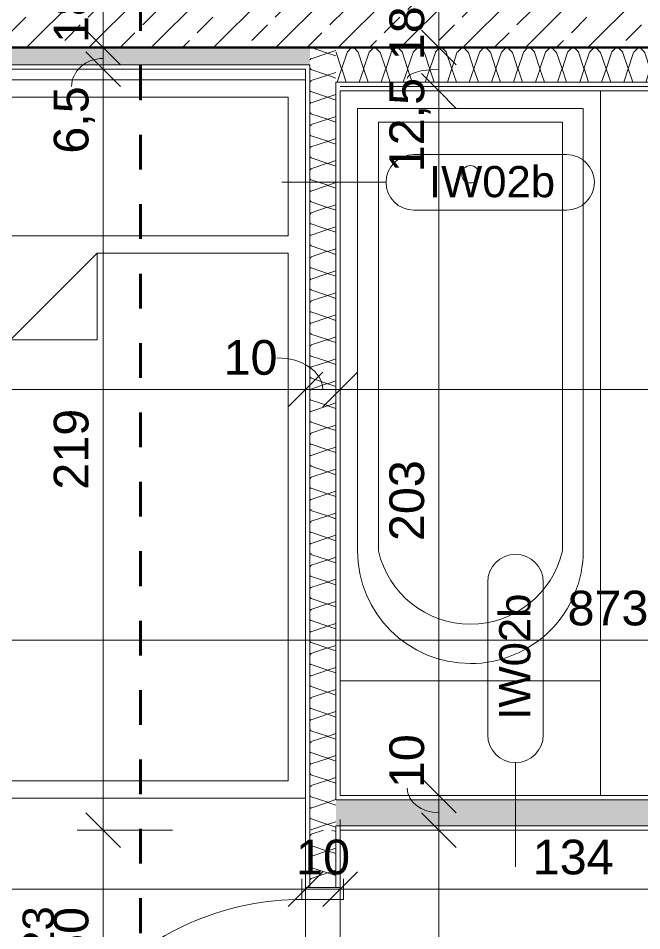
# Model space of a CAD drawing. Header units: metres. Extents: x -67.4 to -27.2, y 43.9 to 89.6.
# Drawn here: x -51.321 to -49.525, y 52.484 to 55.113 of the extents above; entities that cross this region are included whole.
import ezdxf

# ---------------------------------------------------------------- set-up
doc = ezdxf.new("R2010")
doc.units = ezdxf.units.M
doc.linetypes.add('Achse', pattern=[0.009, 0.005, -0.002, 0, -0.002])
for name, color, linetype, lineweight in [('A_Bemassung-50_', 4, 'Continuous', 9), ('A_Bemassung_', 4, 'Continuous', 9), ('A_Beschriftung_', 7, 'Continuous', 9), ('A_Moebel', 6, 'Continuous', 13), ('A_Raeume_', 7, 'Continuous', 5), ('A_Sanitaer', 3, 'Continuous', 13), ('A_Tueren', 31, 'Continuous', 13), ('A_Waende', 7, 'Continuous', 13), ('G-ANNO-SYMB_', 111, 'Continuous', 9)]:
    doc.layers.add(name, color=color, linetype=linetype, lineweight=lineweight)
doc.styles.add('Arial_2', font='arial.ttf', dxfattribs={"height": 0.09})
doc.styles.add('Arial_5', font='arial.ttf', dxfattribs={"height": 0.1})
doc.dimstyles.new('WGA-Bemaßung', dxfattribs={"dimscale": 0.3048, "dimtxt": 0.102026, "dimasz": 0.328084, "dimexe": 0.246063, "dimexo": 0.0625, "dimgap": 0.04101, "dimtad": 1, "dimdec": 1, "dimlfac": 100, "dimrnd": 0.5, "dimdsep": 46, "dimtxsty": 'Arial_5', "dimblk1": 'OBLIQUE', "dimblk2": 'OBLIQUE', "dimsah": 1, "dimcen": 0.09, "dimdle": 0.246063, "dimazin": 2, "dimtfac": 1, "dimtdec": 4, "dimtix": 1, "dimtmove": 0, "dimatfit": 3, "dimfxl": 0.656168, "dimfxlon": 1, "dimtvp": 1, "dimtolj": 1, "dimtzin": 0, "dimarcsym": 2})
doc.dimstyles.new('WGA-Bemaßung_2', dxfattribs={"dimscale": 0.3048, "dimtxt": 0.102026, "dimasz": 0.328084, "dimexe": 0.246063, "dimexo": 0.0625, "dimgap": 0.04101, "dimtad": 1, "dimdec": 1, "dimlfac": 100, "dimrnd": 0.5, "dimdsep": 46, "dimtxsty": 'Arial_5', "dimblk1": 'OBLIQUE', "dimblk2": 'OBLIQUE', "dimsah": 1, "dimcen": 0.09, "dimdle": 0.246063, "dimazin": 2, "dimtfac": 1, "dimtdec": 4, "dimtix": 1, "dimtmove": 2, "dimatfit": 3, "dimfxl": 0.656168, "dimfxlon": 1, "dimtvp": 1, "dimtolj": 1, "dimtzin": 0, "dimarcsym": 2})
doc.dimstyles.new('WGA-Bemaßung_3', dxfattribs={"dimscale": 0.3048, "dimtxt": 0.102026, "dimasz": 0.328084, "dimexe": 0.246063, "dimexo": 0.0625, "dimgap": 0.04101, "dimtad": 1, "dimdec": 1, "dimlfac": 100, "dimrnd": 0.5, "dimdsep": 46, "dimtxsty": 'Arial_5', "dimblk1": 'OBLIQUE', "dimblk2": 'OBLIQUE', "dimsah": 1, "dimcen": 0.09, "dimdle": 0.246063, "dimazin": 2, "dimtfac": 1, "dimtdec": 4, "dimtix": 1, "dimtmove": 1, "dimatfit": 3, "dimfxl": 0.656168, "dimfxlon": 1, "dimtvp": 1, "dimtolj": 1, "dimtzin": 0, "dimarcsym": 2})
doc.dimstyles.new('WGA-Bemaßung_4', dxfattribs={"dimscale": 0.3048, "dimtxt": 0.102026, "dimasz": 0.328084, "dimexe": 0.246063, "dimexo": 0.0625, "dimgap": 0.04101, "dimtad": 1, "dimdec": 1, "dimlfac": 100, "dimrnd": 0.5, "dimdsep": 46, "dimtxsty": 'Arial_5', "dimblk1": 'OBLIQUE', "dimblk2": 'OBLIQUE', "dimsah": 1, "dimcen": 0.09, "dimdle": 0.246063, "dimazin": 2, "dimtfac": 1, "dimtdec": 4, "dimtix": 1, "dimtmove": 0, "dimatfit": 3, "dimfxl": 0.656168, "dimfxlon": 1, "dimtvp": 1, "dimtolj": 1, "dimtzin": 0, "dimarcsym": 2})

# ---------------------------------------------------------------- blocks, each defined once
blk = doc.blocks.new('UZ_D1 - SL_0800x2000_Zimmertür_Stahlzarge_GK-7175508-263_PP_01OG_BT2')
at = {"layer": 'A_Tueren', "lineweight": 5}
for p, q in [((-0.4, 0.06), (-0.46, 0.06)), ((-0.4, -0.06), (-0.4, 0.06)), ((0.4, 0.06), (0.46, 0.06)), ((0.4, -0.06), (0.4, 0.06)), ((-0.46, -0.06), (-0.4, -0.06)), ((0.46, -0.06), (0.4, -0.06)), ((0.4, -0.06), (0.4, -0.86))]:
    blk.add_line(p, q, dxfattribs=at)
blk.add_arc((0.4, -0.06), 0.8, 180, 270, dxfattribs=at)
blk = doc.blocks.new('Moeb_Bett - Einzelbett 090x210-3969597-263_PP_01OG_BT2')
at = {"layer": 'A_Moebel', "color": 8}
for p, q in [((-0.85, 1.05), (-0.85, 0.65)), ((-0.45, 1.05), (-0.85, 1.05)), ((-0.85, 1.05), (-0.45, 1.05)), ((-0.85, 0.65), (-0.85, 1.05)), ((-0.45, 1.05), (-0.45, -1.05)), ((-0.45, 0.65), (-0.45, 1.05)), ((-0.45, 1.05), (-0.45, 0.65)), ((-0.45, 1.02), (0.45, 1.02)), ((-0.4, 0.97), (0.4, 0.97)), ((-0.4, 0.57), (-0.4, 0.97)), ((0.4, 0.97), (0.4, 0.57)), ((-0.85, 0.65), (-0.45, 0.65)), ((-0.45, 0.65), (-0.85, 0.65)), ((-0.4, 0.57), (0.4, 0.57)), ((-0.4, 0.27), (-0.15, 0.52)), ((-0.15, 0.52), (-0.15, 0.27)), ((-0.15, 0.52), (0.4, 0.52)), ((0.4, 0.52), (0.4, -1)), ((-0.15, 0.27), (-0.4, 0.27)), ((-0.4, -1), (-0.4, 0.27)), ((-0.4, -1), (0.4, -1)), ((-0.45, -1.05), (0.45, -1.05))]:
    blk.add_line(p, q, dxfattribs=at)
blk = doc.blocks.new('Sani_Badewanne - 750x1700-11058032-263_PP_01OG_BT2')
at = {"layer": 'A_Sanitaer', "lineweight": 5}
for p, q in [((0.375, 0), (0.375, -1.7)), ((0.375, 0), (0.375, -1.7)), ((0.375, -1.7), (-0.375, -1.7)), ((0.375, -1.7), (-0.375, -1.7))]:
    blk.add_line(p, q, dxfattribs=at)
at = {"layer": 'A_Sanitaer'}
for p, q in [((0.375, 0), (0.375, -1.7)), ((0.325, -0.05), (-0.325, -0.05)), ((-0.325, -0.05), (-0.325, -1.325)), ((0.325, -1.325), (0.325, -0.05)), ((-0.265, -0.09), (-0.265, -1.325)), ((0.265, -0.09), (-0.265, -0.09)), ((0.265, -1.325), (0.265, -0.09)), ((0.375, -1.7), (-0.375, -1.7)), ((0.375, -1.7), (-0.375, -1.7)), ((-0.375, -1.7), (-0.375, -2.0299)), ((-0.375, -2.0299), (-0.375, -1.7)), ((-0.375, -1.7), (0.375, -1.7)), ((0.375, -2.0299), (0.375, -1.7)), ((0.375, -1.7), (0.375, -2.0299)), ((0.375, -2.0299), (-0.375, -2.0299))]:
    blk.add_line(p, q, dxfattribs=at)
blk.add_circle((0, -0.24), 0.025, dxfattribs=at)
for centre, radius, start, end in [((0, -1.325), 0.325, 180, 270), ((0, -1.265), 0.2717, 192.7575, 270), ((0, -1.265), 0.2717, 270, 347.2425), ((0, -1.325), 0.325, 270, 0)]:
    blk.add_arc(centre, radius, start, end, dxfattribs=at)
blk = doc.blocks.new('DIMBLOCK222-263_PP_01OG_BT2')
at = {"layer": 'A_Bemassung-50_', "transparency": 16777216}
for p, q in [((-53.9888, 54.0438), (-53.9888, 54.2438)), ((-50.4939, 54.0437), (-50.4939, 54.2437)), ((-54.0638, 54.0438), (-50.4939, 54.0437)), ((-53.9888, 54.0438), (-53.9888, 53.9688)), ((-50.4939, 54.0437), (-50.4939, 53.9687))]:
    blk.add_line(p, q, dxfattribs=at)
at = {"layer": 'A_Bemassung-50_', "lineweight": 35, "transparency": 16777216}
for p, q in [((-53.9888, 54.0438), (-53.9388, 54.0938)), ((-50.4939, 54.0437), (-50.4439, 54.0937)), ((-53.9888, 54.0438), (-54.0388, 53.9938)), ((-50.4939, 54.0437), (-50.5439, 53.9937))]:
    blk.add_line(p, q, dxfattribs=at)
at = {"layer": 'A_Bemassung-50_', "color": 0, "transparency": 16777216, "insert": (-52.4148, 54.1861), "char_height": 0.1, "width": 0.416266, "attachment_point": 1, "rotation": 359.9983, "line_spacing_factor": 0.941778, "style": 'Arial_5'}
blk.add_mtext('349,5', dxfattribs=at)
blk = doc.blocks.new('_Oblique')
at = {"color": 0, "linetype": 'ByBlock', "lineweight": -2}
blk.add_line((-0.5, -0.5), (0.5, 0.5), dxfattribs=at)
blk = doc.blocks.new('DIMBLOCK223-263_PP_01OG_BT2')
at = {"layer": 'A_Bemassung-50_', "transparency": 16777216}
for p, q in [((-50.4939, 54.0437), (-50.4939, 54.2437)), ((-50.3939, 54.0437), (-50.3939, 54.2437)), ((-50.4939, 54.0437), (-50.3939, 54.0437)), ((-50.4939, 54.0437), (-50.4939, 53.9687)), ((-50.3939, 54.0437), (-50.3939, 53.9687))]:
    blk.add_line(p, q, dxfattribs=at)
at = {"layer": 'A_Bemassung-50_', "lineweight": 35, "transparency": 16777216}
for p, q in [((-50.4939, 54.0437), (-50.4439, 54.0937)), ((-50.3939, 54.0437), (-50.3439, 54.0937)), ((-50.4939, 54.0437), (-50.5439, 53.9937)), ((-50.3939, 54.0437), (-50.4439, 53.9937))]:
    blk.add_line(p, q, dxfattribs=at)
at = {"layer": 'A_Bemassung-50_', "transparency": 16777216}
blk.add_ellipse((-50.5761, 54.0437), major_axis=(-0.1322, 0), ratio=0.68826, start_param=3.141593, end_param=4.712389, dxfattribs=at)
at = {"layer": 'A_Bemassung-50_', "color": 0, "transparency": 16777216, "insert": (-50.7299, 54.186), "char_height": 0.1, "width": 0.184588, "attachment_point": 1, "rotation": 359.9983, "line_spacing_factor": 0.941778, "style": 'Arial_5'}
blk.add_mtext('10', dxfattribs=at)
blk = doc.blocks.new('DIMBLOCK224-263_PP_01OG_BT2')
at = {"layer": 'A_Bemassung-50_', "transparency": 16777216}
for p, q in [((-50.3939, 54.0437), (-50.3939, 54.2437)), ((-48.1639, 54.0436), (-48.1639, 54.2436)), ((-50.3939, 54.0437), (-48.1639, 54.0436)), ((-50.3939, 54.0437), (-50.3939, 53.9687)), ((-48.1639, 54.0436), (-48.1639, 53.9686))]:
    blk.add_line(p, q, dxfattribs=at)
at = {"layer": 'A_Bemassung-50_', "lineweight": 35, "transparency": 16777216}
for p, q in [((-50.3939, 54.0437), (-50.3439, 54.0937)), ((-48.1639, 54.0436), (-48.1139, 54.0936)), ((-50.3939, 54.0437), (-50.4439, 53.9937)), ((-48.1639, 54.0436), (-48.2139, 53.9936))]:
    blk.add_line(p, q, dxfattribs=at)
at = {"layer": 'A_Bemassung-50_', "color": 0, "transparency": 16777216, "insert": (-49.4834, 54.186), "char_height": 0.1, "width": 0.276883, "attachment_point": 1, "rotation": 359.9983, "line_spacing_factor": 0.941778, "style": 'Arial_5'}
blk.add_mtext('223', dxfattribs=at)
blk = doc.blocks.new('DIMBLOCK232-263_PP_01OG_BT2')
at = {"layer": 'A_Bemassung-50_', "lineweight": 35, "transparency": 16777216}
for p, q in [((-50.11, 52.7739), (-50.16, 52.8239)), ((-50.11, 52.7739), (-50.06, 52.7238)), ((-50.11, 51.5737), (-50.16, 51.6237)), ((-50.11, 51.5737), (-50.06, 51.5237))]:
    blk.add_line(p, q, dxfattribs=at)
at = {"layer": 'A_Bemassung-50_', "transparency": 16777216}
for p, q in [((-50.11, 52.7739), (-50.31, 52.7739)), ((-50.11, 51.5737), (-50.11, 52.7739)), ((-50.11, 52.7739), (-50.035, 52.7738)), ((-50.11, 51.5737), (-50.31, 51.5737)), ((-50.11, 51.5737), (-50.035, 51.5737))]:
    blk.add_line(p, q, dxfattribs=at)
at = {"layer": 'A_Bemassung-50_', "color": 0, "transparency": 16777216, "insert": (-50.2523, 52.0584), "char_height": 0.1, "width": 0.276883, "attachment_point": 1, "rotation": 90, "line_spacing_factor": 0.941778, "style": 'Arial_5'}
blk.add_mtext('120', dxfattribs=at)
blk = doc.blocks.new('DIMBLOCK233-263_PP_01OG_BT2')
at = {"layer": 'A_Bemassung-50_', "lineweight": 35, "transparency": 16777216}
for p, q in [((-50.11, 52.8739), (-50.16, 52.9239)), ((-50.11, 52.8739), (-50.06, 52.8238)), ((-50.11, 52.7739), (-50.16, 52.8239)), ((-50.11, 52.7739), (-50.06, 52.7238))]:
    blk.add_line(p, q, dxfattribs=at)
at = {"layer": 'A_Bemassung-50_', "transparency": 16777216}
for p, q in [((-50.11, 52.8739), (-50.31, 52.8739)), ((-50.11, 52.7739), (-50.11, 52.8739)), ((-50.11, 52.8739), (-50.035, 52.8738)), ((-50.11, 52.7739), (-50.31, 52.7739)), ((-50.11, 52.7739), (-50.035, 52.7738))]:
    blk.add_line(p, q, dxfattribs=at)
blk.add_ellipse((-50.11, 52.8947), major_axis=(-0.091, 0), ratio=0.778637, start_param=0, end_param=1.570796, dxfattribs=at)
at = {"layer": 'A_Bemassung-50_', "color": 0, "transparency": 16777216, "insert": (-50.2523, 52.8947), "char_height": 0.1, "width": 0.184588, "attachment_point": 1, "rotation": 90, "line_spacing_factor": 0.941778, "style": 'Arial_5'}
blk.add_mtext('10', dxfattribs=at)
blk = doc.blocks.new('DIMBLOCK234-263_PP_01OG_BT2')
at = {"layer": 'A_Bemassung-50_', "lineweight": 35, "transparency": 16777216}
for p, q in [((-50.1099, 54.9037), (-50.1599, 54.9537)), ((-50.1099, 54.9037), (-50.0599, 54.8537)), ((-50.11, 52.8739), (-50.16, 52.9239)), ((-50.11, 52.8739), (-50.06, 52.8238))]:
    blk.add_line(p, q, dxfattribs=at)
at = {"layer": 'A_Bemassung-50_', "transparency": 16777216}
for p, q in [((-50.1099, 54.9037), (-50.3099, 54.9037)), ((-50.11, 52.8739), (-50.1099, 54.9037)), ((-50.1099, 54.9037), (-50.0349, 54.9037)), ((-50.11, 52.8739), (-50.31, 52.8739)), ((-50.11, 52.8739), (-50.035, 52.8738))]:
    blk.add_line(p, q, dxfattribs=at)
at = {"layer": 'A_Bemassung-50_', "color": 0, "transparency": 16777216, "insert": (-50.2523, 53.6067), "char_height": 0.1, "width": 0.276883, "attachment_point": 1, "rotation": 90, "line_spacing_factor": 0.941778, "style": 'Arial_5'}
blk.add_mtext('203', dxfattribs=at)
blk = doc.blocks.new('DIMBLOCK235-263_PP_01OG_BT2')
at = {"layer": 'A_Bemassung-50_', "lineweight": 35, "transparency": 16777216}
for p, q in [((-50.1099, 55.0287), (-50.1599, 55.0787)), ((-50.1099, 55.0287), (-50.0599, 54.9787)), ((-50.1099, 54.9037), (-50.1599, 54.9537)), ((-50.1099, 54.9037), (-50.0599, 54.8537))]:
    blk.add_line(p, q, dxfattribs=at)
at = {"layer": 'A_Bemassung-50_', "transparency": 16777216}
for p, q in [((-50.1099, 55.0287), (-50.3099, 55.0287)), ((-50.1099, 54.9037), (-50.1099, 55.0287)), ((-50.1099, 55.0287), (-50.0349, 55.0287)), ((-50.1099, 54.9037), (-50.3099, 54.9037)), ((-50.1099, 54.9037), (-50.0349, 54.9037))]:
    blk.add_line(p, q, dxfattribs=at)
blk.add_ellipse((-50.1099, 54.9395), major_axis=(-0.091, 0), ratio=0.293837, start_param=4.712389, end_param=6.283185, dxfattribs=at)
at = {"layer": 'A_Bemassung-50_', "color": 0, "transparency": 16777216, "insert": (-50.2522, 54.6695), "char_height": 0.1, "width": 0.323972, "attachment_point": 1, "rotation": 90, "line_spacing_factor": 0.941778, "style": 'Arial_5'}
blk.add_mtext('12,5', dxfattribs=at)
blk = doc.blocks.new('DIMBLOCK236-263_PP_01OG_BT2')
at = {"layer": 'A_Bemassung-50_', "lineweight": 35, "transparency": 16777216}
for p, q in [((-50.1099, 55.2087), (-50.1599, 55.2587)), ((-50.1099, 55.2087), (-50.0599, 55.1587)), ((-50.1099, 55.0287), (-50.1599, 55.0787)), ((-50.1099, 55.0287), (-50.0599, 54.9787))]:
    blk.add_line(p, q, dxfattribs=at)
at = {"layer": 'A_Bemassung-50_', "transparency": 16777216}
for p, q in [((-50.1099, 55.2087), (-50.3099, 55.2087)), ((-50.1099, 55.0287), (-50.1099, 55.2087)), ((-50.1099, 55.2087), (-50.0349, 55.2087)), ((-50.1099, 55.0287), (-50.3099, 55.0287)), ((-50.1099, 55.0287), (-50.0349, 55.0287))]:
    blk.add_line(p, q, dxfattribs=at)
at = {"layer": 'A_Bemassung-50_', "color": 0, "transparency": 16777216, "insert": (-50.2522, 54.9924), "char_height": 0.1, "width": 0.184588, "attachment_point": 1, "rotation": 90, "line_spacing_factor": 0.941778, "style": 'Arial_5'}
blk.add_mtext('18', dxfattribs=at)
blk = doc.blocks.new('BS_Wand_Lollipop - rechts_oben-2026913-263_PP_01OG_BT2')
at = {"layer": 'A_Beschriftung_'}
for p, q in [((0.0046, 0.0016), (0.0134, 0.0016)), ((-0.003, 0), (0.003, 0)), ((0.0046, -0.0016), (0.0134, -0.0016))]:
    blk.add_line(p, q, dxfattribs=at)
for centre, start, end in [((0.0046, 0), 90, 270), ((0.0134, 0), 270, 90)]:
    blk.add_arc(centre, 0.0016, start, end, dxfattribs=at)
blk = doc.blocks.new('DIMBLOCK322-263_PP_01OG_BT2')
at = {"layer": 'A_Bemassung-50_', "transparency": 16777216}
for p, q in [((-53.9889, 52.604), (-53.9888, 52.804)), ((-50.494, 52.6039), (-50.494, 52.8039)), ((-54.0639, 52.604), (-50.494, 52.6039)), ((-53.9889, 52.604), (-53.9889, 52.529)), ((-50.494, 52.6039), (-50.494, 52.5289))]:
    blk.add_line(p, q, dxfattribs=at)
at = {"layer": 'A_Bemassung-50_', "lineweight": 35, "transparency": 16777216}
for p, q in [((-53.9889, 52.604), (-53.9389, 52.654)), ((-50.494, 52.6039), (-50.444, 52.6539)), ((-53.9889, 52.604), (-54.0389, 52.554)), ((-50.494, 52.6039), (-50.544, 52.5539))]:
    blk.add_line(p, q, dxfattribs=at)
at = {"layer": 'A_Bemassung-50_', "color": 0, "transparency": 16777216, "insert": (-52.9457, 52.7463), "char_height": 0.1, "width": 0.416266, "attachment_point": 1, "rotation": 359.9983, "line_spacing_factor": 0.941778, "style": 'Arial_5'}
blk.add_mtext('349,5', dxfattribs=at)
blk = doc.blocks.new('DIMBLOCK323-263_PP_01OG_BT2')
at = {"layer": 'A_Bemassung-50_', "transparency": 16777216}
for p, q in [((-50.494, 52.6039), (-50.494, 52.8039)), ((-50.394, 52.6039), (-50.394, 52.8039)), ((-50.494, 52.6039), (-50.394, 52.6039)), ((-50.494, 52.6039), (-50.494, 52.5289)), ((-50.394, 52.6039), (-50.394, 52.5289))]:
    blk.add_line(p, q, dxfattribs=at)
at = {"layer": 'A_Bemassung-50_', "lineweight": 35, "transparency": 16777216}
for p, q in [((-50.494, 52.6039), (-50.444, 52.6539)), ((-50.394, 52.6039), (-50.344, 52.6539)), ((-50.494, 52.6039), (-50.544, 52.5539)), ((-50.394, 52.6039), (-50.444, 52.5539))]:
    blk.add_line(p, q, dxfattribs=at)
at = {"layer": 'A_Bemassung-50_', "color": 0, "transparency": 16777216, "insert": (-50.5209, 52.7463), "char_height": 0.1, "width": 0.184588, "attachment_point": 1, "rotation": 359.9983, "line_spacing_factor": 0.941778, "style": 'Arial_5'}
blk.add_mtext('10', dxfattribs=at)
blk = doc.blocks.new('DIMBLOCK324-263_PP_01OG_BT2')
at = {"layer": 'A_Bemassung-50_', "transparency": 16777216}
for p, q in [((-50.394, 52.6039), (-50.394, 52.8039)), ((-49.054, 52.6039), (-49.054, 52.8039)), ((-50.394, 52.6039), (-49.054, 52.6039)), ((-50.394, 52.6039), (-50.394, 52.5289)), ((-49.054, 52.6039), (-49.054, 52.5289))]:
    blk.add_line(p, q, dxfattribs=at)
at = {"layer": 'A_Bemassung-50_', "lineweight": 35, "transparency": 16777216}
for p, q in [((-50.394, 52.6039), (-50.344, 52.6539)), ((-49.054, 52.6039), (-49.004, 52.6539)), ((-50.394, 52.6039), (-50.444, 52.5539)), ((-49.054, 52.6039), (-49.104, 52.5539))]:
    blk.add_line(p, q, dxfattribs=at)
at = {"layer": 'A_Bemassung-50_', "color": 0, "transparency": 16777216, "insert": (-49.8393, 52.7462), "char_height": 0.1, "width": 0.276883, "attachment_point": 1, "rotation": 359.9983, "line_spacing_factor": 0.941778, "style": 'Arial_5'}
blk.add_mtext('134', dxfattribs=at)
blk = doc.blocks.new('DIMBLOCK330-263_PP_01OG_BT2')
at = {"layer": 'A_Bemassung-50_', "lineweight": 35, "transparency": 16777216}
for p, q in [((-51.0768, 55.2088), (-51.1268, 55.2588)), ((-51.0768, 55.2088), (-51.0268, 55.1587)), ((-51.0768, 55.0288), (-51.1268, 55.0788)), ((-51.0768, 55.0288), (-51.0268, 54.9787))]:
    blk.add_line(p, q, dxfattribs=at)
at = {"layer": 'A_Bemassung-50_', "transparency": 16777216}
for p, q in [((-51.0768, 55.2088), (-51.1518, 55.2088)), ((-51.0768, 55.2088), (-51.0768, 55.0288)), ((-51.0768, 55.2088), (-50.8768, 55.2087)), ((-51.0768, 55.0288), (-51.1518, 55.0288)), ((-51.0768, 55.0288), (-50.8768, 55.0287))]:
    blk.add_line(p, q, dxfattribs=at)
at = {"layer": 'A_Bemassung-50_', "color": 0, "transparency": 16777216, "insert": (-51.2191, 55.0418), "char_height": 0.1, "width": 0.184588, "attachment_point": 1, "rotation": 90, "line_spacing_factor": 0.941778, "style": 'Arial_5'}
blk.add_mtext('18', dxfattribs=at)
blk = doc.blocks.new('DIMBLOCK331-263_PP_01OG_BT2')
at = {"layer": 'A_Bemassung-50_', "lineweight": 35, "transparency": 16777216}
for p, q in [((-51.0768, 55.0288), (-51.1268, 55.0788)), ((-51.0768, 54.9663), (-51.1268, 55.0163)), ((-51.0768, 55.0288), (-51.0268, 54.9787)), ((-51.0768, 54.9663), (-51.0268, 54.9162))]:
    blk.add_line(p, q, dxfattribs=at)
at = {"layer": 'A_Bemassung-50_', "transparency": 16777216}
for p, q in [((-51.0768, 55.0288), (-51.1518, 55.0288)), ((-51.0768, 55.0288), (-51.0768, 54.9663)), ((-51.0768, 55.0288), (-50.8768, 55.0287)), ((-51.0768, 54.9663), (-51.1518, 54.9663)), ((-51.0768, 54.9663), (-50.8768, 54.9662))]:
    blk.add_line(p, q, dxfattribs=at)
blk.add_ellipse((-51.0768, 54.9162), major_axis=(-0.091, 0), ratio=0.893762, start_param=4.712389, end_param=6.283185, dxfattribs=at)
at = {"layer": 'A_Bemassung-50_', "color": 0, "transparency": 16777216, "insert": (-51.2191, 54.7231), "char_height": 0.1, "width": 0.231677, "attachment_point": 1, "rotation": 90, "line_spacing_factor": 0.941778, "style": 'Arial_5'}
blk.add_mtext('6,5', dxfattribs=at)
blk = doc.blocks.new('DIMBLOCK332-263_PP_01OG_BT2')
at = {"layer": 'A_Bemassung-50_', "lineweight": 35, "transparency": 16777216}
for p, q in [((-51.0768, 54.9663), (-51.1268, 55.0163)), ((-51.0768, 54.9663), (-51.0268, 54.9162)), ((-51.0768, 52.7739), (-51.1268, 52.8239)), ((-51.0768, 52.7739), (-51.0268, 52.7239))]:
    blk.add_line(p, q, dxfattribs=at)
at = {"layer": 'A_Bemassung-50_', "transparency": 16777216}
for p, q in [((-51.0768, 54.9663), (-51.1518, 54.9663)), ((-51.0768, 54.9663), (-51.0768, 52.7739)), ((-51.0768, 54.9663), (-50.8768, 54.9662)), ((-51.0768, 52.7739), (-51.1518, 52.7739)), ((-51.0768, 52.7739), (-50.8768, 52.7739))]:
    blk.add_line(p, q, dxfattribs=at)
at = {"layer": 'A_Bemassung-50_', "color": 0, "transparency": 16777216, "insert": (-51.2191, 53.7547), "char_height": 0.1, "width": 0.276883, "attachment_point": 1, "rotation": 90, "line_spacing_factor": 0.941778, "style": 'Arial_5'}
blk.add_mtext('219', dxfattribs=at)
blk = doc.blocks.new('DIMBLOCK333-263_PP_01OG_BT2')
at = {"layer": 'A_Bemassung-50_', "lineweight": 35, "transparency": 16777216}
for p, q in [((-51.0768, 52.7739), (-51.1268, 52.8239)), ((-51.0768, 52.7739), (-51.0268, 52.7239)), ((-51.0768, 52.1738), (-51.1268, 52.2238)), ((-51.0768, 52.1738), (-51.0269, 52.1237))]:
    blk.add_line(p, q, dxfattribs=at)
at = {"layer": 'A_Bemassung-50_', "transparency": 16777216}
for p, q in [((-51.0768, 52.7739), (-51.1518, 52.7739)), ((-51.0768, 52.7739), (-51.0768, 52.1738)), ((-51.0768, 52.7739), (-50.8768, 52.7739)), ((-51.0768, 52.1738), (-51.1518, 52.1738)), ((-51.0768, 52.1738), (-50.8768, 52.1737))]:
    blk.add_line(p, q, dxfattribs=at)
at = {"layer": 'A_Bemassung-50_', "color": 0, "transparency": 16777216, "insert": (-51.2192, 52.3969), "char_height": 0.1, "width": 0.184588, "attachment_point": 1, "rotation": 90, "line_spacing_factor": 0.941778, "style": 'Arial_5'}
blk.add_mtext('60', dxfattribs=at)
blk = doc.blocks.new('DIMBLOCK623-263_PP_01OG_BT2')
at = {"layer": 'A_Bemassung-50_', "transparency": 16777216}
for p, q in [((-53.9888, 53.3215), (-53.9888, 53.5215)), ((-45.2588, 53.3212), (-45.2588, 53.3962)), ((-54.0638, 53.3215), (-45.2588, 53.3212)), ((-53.9888, 53.3215), (-53.9888, 53.2465)), ((-45.2588, 53.3212), (-45.2588, 53.1212))]:
    blk.add_line(p, q, dxfattribs=at)
at = {"layer": 'A_Bemassung-50_', "lineweight": 35, "transparency": 16777216}
for p, q in [((-53.9888, 53.3215), (-53.9388, 53.3715)), ((-45.2588, 53.3212), (-45.2088, 53.3712)), ((-53.9888, 53.3215), (-54.0388, 53.2715)), ((-45.2588, 53.3212), (-45.3088, 53.2712))]:
    blk.add_line(p, q, dxfattribs=at)
at = {"layer": 'A_Bemassung-50_', "color": 0, "transparency": 16777216, "insert": (-49.7392, 53.4637), "char_height": 0.1, "width": 0.276883, "attachment_point": 1, "rotation": 359.9983, "line_spacing_factor": 0.941778, "style": 'Arial_5'}
blk.add_mtext('873', dxfattribs=at)

msp = doc.modelspace()

# ---------------------------------------------------------------- hatches: boundary and pattern name
at = {"layer": 'A_Waende', "lineweight": 5}
h = msp.add_hatch(dxfattribs=at)
h.set_pattern_fill('FP_4', color=250, style=0, pattern_type=2)
h.set_pattern_definition([(45, (0, 0), (-0.08980256, 0.08980256), []), (45, (0.0898, 0), (-0.08980256, 0.08980256), [0.0635, -0.03175])])
h.paths.add_polyline_path([(-46.8838, 55.0286), (-46.8838, 55.2086), (-53.9888, 55.2087), (-53.9888, 55.0288), (-46.8838, 55.0286)])
h.paths.add_polyline_path([(-50.4814, 55.0287), (-50.4814, 55.0287), (-50.4814, 55.1217)])
h = msp.add_hatch(dxfattribs=at)
h.set_pattern_fill('FP_69', color=250, angle=-112.36, style=0, pattern_type=2)
h.set_pattern_definition([(44.998, (-52.24122, 54.9667), (0.1270123, 0.2539954), [0.02245, -0.15715]), (44.998, (-52.19372, 55.07692), (0.1270123, 0.2539954), [0.02245, -0.15715]), (44.998, (-52.17753, 54.96645), (0.1270123, 0.2539954), [0.02245, -0.15715]), (44.998, (-52.12965, 55.077595), (0.1270123, 0.2539954), [0.02245, -0.15715]), (71.563, (-52.22529, 54.981775), (0.1270184, 0.5079932), [0.0502, -0.35141]), (71.563, (-52.20997, 55.029538), (0.1270184, 0.5079932), [0.0502, -0.35141]), (71.563, (-52.16252, 54.981906), (0.1270184, 0.5079932), [0.0502, -0.35141]), (71.563, (-52.145894, 55.030213), (0.1270184, 0.5079932), [0.0502, -0.35141]), (134.998, (-52.22603, 55.077235), (0.1269946, -0.2540043), [0.02245, -0.15715]), (134.998, (-52.17753, 54.96645), (0.1269946, -0.2540043), [0.02245, -0.15715]), (134.998, (-52.16196, 55.07791), (0.1269946, -0.2540043), [0.02245, -0.15715]), (134.998, (-52.11383, 54.9662), (0.1269946, -0.2540043), [0.02245, -0.15715]), (108.433, (-52.20997, 55.029538), (0.12698295, -0.5080021), [0.0502, -0.35141]), (108.433, (-52.193906, 54.98184), (0.12698295, -0.5080021), [0.0502, -0.35141]), (108.433, (-52.145894, 55.030213), (0.12698295, -0.5080021), [0.0502, -0.35141]), (108.433, (-52.12983, 54.982516), (0.12698295, -0.5080021), [0.0502, -0.35141])])
h.paths.add_polyline_path([(-50.4815, 54.9787), (-50.4814, 54.9787), (-50.4814, 55.0287), (-53.9888, 55.0287), (-53.9888, 54.9788), (-50.4939, 54.9787)])
h = msp.add_hatch(dxfattribs=at)
h.set_pattern_fill('FP_101', color=250, angle=-112.36, style=0, pattern_type=2)
h.set_pattern_definition([(314.998, (-50.49429, 53.901), (0.2539954, -0.127012), [0.02245, -0.15715]), (314.998, (-50.38277, 53.85404), (0.2539954, -0.127012), [0.02245, -0.15715]), (314.998, (-50.49416, 53.83823), (0.2539954, -0.127012), [0.02245, -0.15715]), (314.998, (-50.38302, 53.79035), (0.2539954, -0.127012), [0.02245, -0.15715]), (341.563, (-50.477916, 53.885612), (0.5079932, -0.1270184), [0.0502, -0.35141]), (341.563, (-50.430535, 53.869366), (0.5079932, -0.1270184), [0.0502, -0.35141]), (341.563, (-50.478166, 53.82192), (0.5079932, -0.1270184), [0.0502, -0.35141]), (341.563, (-50.430784, 53.80567), (0.5079932, -0.1270184), [0.0502, -0.35141]), (44.998, (-50.38284, 53.88543), (-0.254004, -0.1269946), [0.02245, -0.15715]), (44.998, (-50.49416, 53.83823), (-0.254004, -0.1269946), [0.02245, -0.15715]), (44.998, (-50.38309, 53.82173), (-0.254004, -0.1269946), [0.02245, -0.15715]), (44.998, (-50.49349, 53.77416), (-0.254004, -0.1269946), [0.02245, -0.15715]), (18.433, (-50.430535, 53.869366), (-0.5080021, -0.126983), [0.0502, -0.35141]), (18.433, (-50.47823, 53.853303), (-0.5080021, -0.126983), [0.0502, -0.35141]), (18.433, (-50.430784, 53.80567), (-0.5080021, -0.126983), [0.0502, -0.35141]), (18.433, (-50.4781, 53.790534), (-0.5080021, -0.126983), [0.0502, -0.35141])])
h.paths.add_polyline_path([(-50.4065, 52.7737), (-50.4064, 55.0287), (-50.4814, 55.0287), (-50.4814, 52.7737), (-50.4065, 52.7737)])
h = msp.add_hatch(dxfattribs=at)
h.set_pattern_fill('FP_52', color=250, angle=-112.36, style=0, pattern_type=2)
h.set_pattern_definition([(44.998, (-49.27837, 54.90383), (0.127012, 0.2539954), [0.02245, -0.15715]), (44.998, (-49.23141, 55.015355), (0.127012, 0.2539954), [0.02245, -0.15715]), (44.998, (-49.2156, 54.90396), (0.127012, 0.2539954), [0.02245, -0.15715]), (44.998, (-49.16772, 55.015105), (0.127012, 0.2539954), [0.02245, -0.15715]), (71.563, (-49.26336, 54.919286), (0.1270184, 0.5079932), [0.0502, -0.35141]), (71.563, (-49.247115, 54.966667), (0.1270184, 0.5079932), [0.0502, -0.35141]), (71.563, (-49.199287, 54.91996), (0.1270184, 0.5079932), [0.0502, -0.35141]), (71.563, (-49.183965, 54.967723), (0.1270184, 0.5079932), [0.0502, -0.35141]), (134.998, (-49.26318, 55.01436), (0.1269946, -0.254004), [0.02245, -0.15715]), (134.998, (-49.2156, 54.90396), (0.1269946, -0.254004), [0.02245, -0.15715]), (134.998, (-49.1991, 55.01504), (0.1269946, -0.254004), [0.02245, -0.15715]), (134.998, (-49.151905, 54.90371), (0.1269946, -0.254004), [0.02245, -0.15715]), (108.433, (-49.247115, 54.966667), (0.126983, -0.5080021), [0.0502, -0.35141]), (108.433, (-49.23105, 54.91897), (0.126983, -0.5080021), [0.0502, -0.35141]), (108.433, (-49.183965, 54.967723), (0.126983, -0.5080021), [0.0502, -0.35141]), (108.433, (-49.167902, 54.920026), (0.126983, -0.5080021), [0.0502, -0.35141])])
h.paths.add_polyline_path([(-48.1189, 54.9287), (-48.1189, 55.0287), (-50.4064, 55.0287), (-50.4064, 54.9287), (-48.1339, 54.9287)])
h.paths.add_polyline_path([(-50.3939, 54.9287), (-50.3939, 54.9287), (-50.3939, 54.9662)])
h = msp.add_hatch(dxfattribs=at)
h.set_pattern_fill('FP_91', color=250, angle=-112.36, style=0, pattern_type=2)
h.set_pattern_definition([(224.998, (-48.68923, 52.8741), (-0.1270123, -0.2539954), [0.02245, -0.15715]), (224.998, (-48.73619, 52.76258), (-0.1270123, -0.2539954), [0.02245, -0.15715]), (224.998, (-48.752, 52.87397), (-0.1270123, -0.2539954), [0.02245, -0.15715]), (224.998, (-48.79988, 52.76283), (-0.1270123, -0.2539954), [0.02245, -0.15715]), (251.563, (-48.70462, 52.85772), (-0.1270184, -0.5079932), [0.0502, -0.35141]), (251.563, (-48.720868, 52.81034), (-0.1270184, -0.5079932), [0.0502, -0.35141]), (251.563, (-48.768315, 52.85797), (-0.1270184, -0.5079932), [0.0502, -0.35141]), (251.563, (-48.78456, 52.81059), (-0.1270184, -0.5079932), [0.0502, -0.35141]), (314.998, (-48.704805, 52.76264), (-0.1269946, 0.2540043), [0.02245, -0.15715]), (314.998, (-48.752, 52.87397), (-0.1269946, 0.2540043), [0.02245, -0.15715]), (314.998, (-48.7685, 52.76289), (-0.1269946, 0.2540043), [0.02245, -0.15715]), (314.998, (-48.8157, 52.87422), (-0.1269946, 0.2540043), [0.02245, -0.15715]), (288.433, (-48.720868, 52.81034), (-0.126983, 0.5080021), [0.0502, -0.35141]), (288.433, (-48.73693, 52.858037), (-0.12698295, 0.5080021), [0.0502, -0.35141]), (288.433, (-48.78456, 52.81059), (-0.12698295, 0.5080021), [0.0502, -0.35141]), (288.433, (-48.7997, 52.857906), (-0.12698295, 0.5080021), [0.0502, -0.35141])])
h.paths.add_polyline_path([(-46.9713, 52.7863), (-46.9713, 52.8613), (-47.119, 52.8613), (-47.119, 52.7863), (-46.9838, 52.7863)])
h.paths.add_polyline_path([(-47.989, 52.7863), (-47.989, 52.7863), (-47.989, 52.8613), (-48.619, 52.8613), (-48.619, 52.7863), (-48.0639, 52.7863)])
h.paths.add_polyline_path([(-49.489, 52.7863), (-49.489, 52.8613), (-50.394, 52.8614), (-50.3939, 52.7864)])
h.paths.add_polyline_path([(-50.394, 52.7864), (-50.394, 52.7864), (-50.394, 52.8614), (-50.4065, 52.8614), (-50.4064, 52.7864)])
h = msp.add_hatch(dxfattribs=at)
h.set_pattern_fill('FP_49', color=250, angle=-112.36, style=0, pattern_type=2)
h.set_pattern_definition([(314.998, (-50.49423, 52.17414), (0.253995, -0.127012), [0.02245, -0.15715]), (314.998, (-50.38309, 52.126255), (0.253995, -0.127012), [0.02245, -0.15715]), (314.998, (-50.49356, 52.11006), (0.253995, -0.127012), [0.02245, -0.15715]), (314.998, (-50.38334, 52.06256), (0.253995, -0.127012), [0.02245, -0.15715]), (341.563, (-50.478234, 52.157824), (0.5079932, -0.1270184), [0.0502, -0.35141]), (341.563, (-50.43047, 52.142502), (0.5079932, -0.1270184), [0.0502, -0.35141]), (341.563, (-50.478484, 52.09413), (0.5079932, -0.1270184), [0.0502, -0.35141]), (341.563, (-50.43072, 52.078808), (0.5079932, -0.1270184), [0.0502, -0.35141]), (44.998, (-50.383155, 52.15764), (-0.254004, -0.126995), [0.02245, -0.15715]), (44.998, (-50.49356, 52.11006), (-0.254004, -0.126995), [0.02245, -0.15715]), (44.998, (-50.38302, 52.09487), (-0.254004, -0.126995), [0.02245, -0.15715]), (44.998, (-50.49381, 52.04637), (-0.254004, -0.126995), [0.02245, -0.15715]), (18.433, (-50.43047, 52.142502), (-0.508002, -0.126983), [0.0502, -0.35141]), (18.433, (-50.47817, 52.12644), (-0.508002, -0.126983), [0.0502, -0.35141]), (18.433, (-50.43072, 52.078808), (-0.508002, -0.126983), [0.0502, -0.35141]), (18.433, (-50.47842, 52.062745), (-0.508002, -0.126983), [0.0502, -0.35141])])
h.paths.add_polyline_path([(-50.4065, 51.5737), (-50.4065, 51.7387), (-50.4815, 51.7387), (-50.4815, 51.5737)])
h.paths.add_polyline_path([(-50.4065, 51.5612), (-50.4065, 51.5737), (-50.4815, 51.5737), (-50.4815, 51.5612)])
h.paths.add_polyline_path([(-50.4065, 52.6087), (-50.4065, 52.7737), (-50.4815, 52.7737), (-50.4814, 52.6087)])

# ---------------------------------------------------------------- linework, layer by layer
at = {"layer": 'A_Raeume_', "flags": 128}
for points in [[(-53.9888, 54.9663), (-53.9889, 51.5738), (-50.494, 51.5737), (-50.494, 52.7723), (-50.494, 52.7737), (-50.494, 52.8239), (-50.4939, 54.9662)], [(-48.164, 52.8738), (-48.1639, 54.5212), (-48.1639, 54.6337), (-48.1639, 54.6812), (-48.1639, 54.9037), (-50.3939, 54.9037), (-50.394, 52.8739), (-50.3924, 52.8739)], [(-50.394, 52.7739), (-50.394, 51.5737), (-49.2831, 51.5737), (-49.2815, 51.5737), (-49.2815, 51.5737), (-49.0815, 51.5737), (-49.0815, 51.5737), (-49.0799, 51.5737), (-46.944, 51.5736), (-46.944, 52.7738), (-48.114, 52.7738)]]:
    msp.add_lwpolyline(points, close=True, dxfattribs=at)
at = {"layer": 'A_Waende', "color": 10, "lineweight": 50}
msp.add_line((-53.9888, 55.0288), (-46.8838, 55.0286), dxfattribs=at)
at = {"layer": 'A_Waende'}
for p, q in [((-53.9888, 54.9788), (-50.4814, 54.9787)), ((-53.9888, 54.9663), (-50.4939, 54.9662)), ((-50.4939, 54.9662), (-50.494, 52.6087)), ((-50.4814, 54.9787), (-50.4815, 52.6087)), ((-50.4064, 54.9287), (-50.4065, 52.8614)), ((-48.1189, 54.9287), (-50.4064, 54.9287)), ((-50.394, 52.8739), (-50.3939, 54.9037)), ((-50.3939, 54.9037), (-48.1639, 54.9037)), ((-49.489, 52.8613), (-50.4065, 52.8614)), ((-49.489, 52.8738), (-50.394, 52.8739)), ((-50.4065, 52.7864), (-50.4065, 52.6087)), ((-49.489, 52.7863), (-50.4065, 52.7864)), ((-50.394, 52.7739), (-49.489, 52.7738)), ((-50.394, 52.6087), (-50.394, 52.7737)), ((-50.494, 52.6087), (-50.4815, 52.6087)), ((-50.4065, 52.6087), (-50.394, 52.6087))]:
    msp.add_line(p, q, dxfattribs=at)
at = {"layer": 'A_Waende', "lineweight": 18}
msp.add_line((-48.1489, 54.9162), (-50.3939, 54.9162), dxfattribs=at)
at = {"layer": 'A_Waende', "color": 250, "lineweight": 5}
msp.add_line((-50.4815, 52.6087), (-50.4065, 52.6087), dxfattribs=at)
at = {"layer": 'G-ANNO-SYMB_', "linetype": 'Achse', "lineweight": 70}
msp.add_line((-50.9697, 47.2772), (-50.9686, 85.3049), dxfattribs=at)

# ---------------------------------------------------------------- block references
at = {"layer": 'A_Beschriftung_', "xscale": 49.99999999999998, "yscale": 49.99999999999998, "zscale": 49.99999999999998}
msp.add_blockref('BS_Wand_Lollipop - rechts_oben-2026913-263_PP_01OG_BT2', (-50.4119, 54.6405), dxfattribs=at)
at = {"layer": 'A_Beschriftung_', "xscale": 49.99999999999998, "yscale": 49.99999999999998, "zscale": 49.99999999999998, "rotation": 89.99999999999991}
msp.add_blockref('BS_Wand_Lollipop - rechts_oben-2026913-263_PP_01OG_BT2', (-49.889, 52.8184), dxfattribs=at)
at = {"layer": 'A_Moebel', "color": 8, "rotation": 359.998275878371}
msp.add_blockref('Moeb_Bett - Einzelbett 090x210-3969597-263_PP_01OG_BT2', (-50.9439, 53.9162), dxfattribs=at)
at = {"layer": 'A_Sanitaer', "rotation": 359.998275878371}
msp.add_blockref('Sani_Badewanne - 750x1700-11058032-263_PP_01OG_BT2', (-50.0189, 54.9037), dxfattribs=at)
at = {"layer": 'A_Tueren', "rotation": 269.9982758784555}
msp.add_blockref('UZ_D1 - SL_0800x2000_Zimmertür_Stahlzarge_GK-7175508-263_PP_01OG_BT2', (-50.444, 52.1737), dxfattribs=at)

# ---------------------------------------------------------------- texts
at = {"layer": 'A_Beschriftung_', "insert": (-50.1383, 54.6875), "char_height": 0.09, "width": 0.440928, "attachment_point": 1, "style": 'Arial_2'}
msp.add_mtext('IW02b', dxfattribs=at)
at = {"layer": 'A_Beschriftung_', "char_height": 0.09, "attachment_point": 1, "rotation": 90, "style": 'Arial_2'}
for s, insert, width in [('IW02b', (-49.9361, 53.0921), 0.440928), ('T-2-1OG-023', (-51.3087, 51.8069), 0.889873)]:
    msp.add_mtext(s, dxfattribs=dict(at, insert=insert, width=width))

# ---------------------------------------------------------------- dimensions: what is measured, and where the dimension line sits
at = {"layer": 'A_Bemassung_'}
for base, p1, p2, angle, dimstyle, override, picture, middle in [((-51.0768, 55.0288), (-50.8768, 55.2087), (-50.8768, 55.0287), 89.9983, 'WGA-Bemaßung', {"dimpost": '<>', "dimfxl": 0.18}, 'DIMBLOCK330-263_PP_01OG_BT2', (-51.1403, 55.1188)), ((-51.0768, 52.7739), (-50.8768, 54.9662), (-50.8768, 52.7739), 89.9983, 'WGA-Bemaßung', {"dimpost": '<>', "dimfxl": 2.192372}, 'DIMBLOCK332-263_PP_01OG_BT2', (-51.1404, 53.8701)), ((-50.4939, 54.0437), (-53.9888, 54.2438), (-50.4939, 54.2437), 359.9983, 'WGA-Bemaßung', {"dimpost": '<>', "dimfxl": 3.49488}, 'DIMBLOCK222-263_PP_01OG_BT2', (-52.2414, 54.1074)), ((-45.2588, 53.3212), (-53.9888, 53.5215), (-45.2588, 53.1212), 359.9983, 'WGA-Bemaßung_4', {"dimpost": '<>', "dimfxl": 8.739159}, 'DIMBLOCK623-263_PP_01OG_BT2', (-49.6238, 53.3849)), ((-51.0768, 52.1738), (-50.8768, 52.7739), (-50.8768, 52.1737), 89.9983, 'WGA-Bemaßung', {"dimpost": '<>', "dimfxl": 0.600128}, 'DIMBLOCK333-263_PP_01OG_BT2', (-51.1404, 52.4738)), ((-50.394, 52.6039), (-50.494, 52.8039), (-50.394, 52.8039), 359.9983, 'WGA-Bemaßung', {"dimpost": '<>', "dimfxl": 0.1}, 'DIMBLOCK323-263_PP_01OG_BT2', (-50.444, 52.6675)), ((-49.054, 52.6039), (-50.394, 52.8039), (-49.054, 52.8039), 359.9983, 'WGA-Bemaßung', {"dimpost": '<>', "dimfxl": 1.340003}, 'DIMBLOCK324-263_PP_01OG_BT2', (-49.724, 52.6675)), ((-50.11, 52.7739), (-50.31, 51.5737), (-50.31, 52.7739), 89.9983, 'WGA-Bemaßung', {"dimpost": '<>', "dimfxl": 1.200128}, 'DIMBLOCK232-263_PP_01OG_BT2', (-50.1735, 52.1738))]:
    dim = msp.add_linear_dim(base=base, p1=p1, p2=p2, angle=angle, dimstyle=dimstyle, override=override, dxfattribs=at)
    dim.commit()
    dim.dimension.update_dxf_attribs({"geometry": picture, "text_midpoint": middle})
for base, p1, p2, angle, dimstyle, override, picture, middle, turn in [((-50.1099, 55.2087), (-50.3099, 55.0287), (-50.3099, 55.2087), 89.9983, 'WGA-Bemaßung_2', {"dimpost": '<>', "dimfxl": 0.18}, 'DIMBLOCK236-263_PP_01OG_BT2', (-50.1856, 55.0847), 90), ((-51.0767657085, 54.9662510957), (-50.8767638278, 55.0287450774), (-50.8767657086, 54.9662450774), 89.9982758784, 'WGA-Bemaßung_3', {"dimpost": '<>', "dimfxl": 0.0625}, 'DIMBLOCK331-263_PP_01OG_BT2', (-51.1524264203, 54.8389598538), 90), ((-50.1099, 55.0287), (-50.3099, 54.9037), (-50.3099, 55.0287), 89.9983, 'WGA-Bemaßung_3', {"dimpost": '<>', "dimfxl": 0.125}, 'DIMBLOCK235-263_PP_01OG_BT2', (-50.1856, 54.8315), 90), ((-50.1099, 54.9037), (-50.31, 52.8739), (-50.3099, 54.9037), 89.9983, 'WGA-Bemaßung_2', {"dimpost": '<>', "dimfxl": 2.029872}, 'DIMBLOCK234-263_PP_01OG_BT2', (-50.1856, 53.7452), 90), ((-48.1639, 54.0436), (-50.3939, 54.2437), (-48.1639, 54.2436), 359.9983, 'WGA-Bemaßung_2', {"dimpost": '<>', "dimfxl": 2.23}, 'DIMBLOCK224-263_PP_01OG_BT2', (-49.345, 54.1193), 359.9983), ((-50.11, 52.8739), (-50.31, 52.7739), (-50.31, 52.8739), 89.9983, 'WGA-Bemaßung_3', {"dimpost": '<>', "dimfxl": 0.1}, 'DIMBLOCK233-263_PP_01OG_BT2', (-50.1856, 52.987), 90), ((-50.494, 52.6039), (-53.9888, 52.804), (-50.494, 52.8039), 359.9983, 'WGA-Bemaßung_2', {"dimpost": '<>', "dimfxl": 3.49488}, 'DIMBLOCK322-263_PP_01OG_BT2', (-52.7376, 52.6797), 359.9983)]:
    dim = msp.add_linear_dim(base=base, p1=p1, p2=p2, angle=angle, dimstyle=dimstyle, override=override, dxfattribs=at)
    dim.commit()
    dim.dimension.update_dxf_attribs({"geometry": picture, "text_midpoint": middle, "dimtype": 160, "text_rotation": turn})
dim = msp.add_linear_dim(base=(-50.3939, 54.0437), p1=(-50.4939, 54.2437), p2=(-50.3939, 54.2437), angle=359.9983, dimstyle='WGA-Bemaßung_3', override={"dimpost": '<>', "dimfxl": 0.1}, dxfattribs=at)
dim.commit()
dim.dimension.update_dxf_attribs({"geometry": 'DIMBLOCK223-263_PP_01OG_BT2', "text_midpoint": (-50.6376, 54.1194), "dimtype": 160})

doc.saveas('drawing.dxf')
